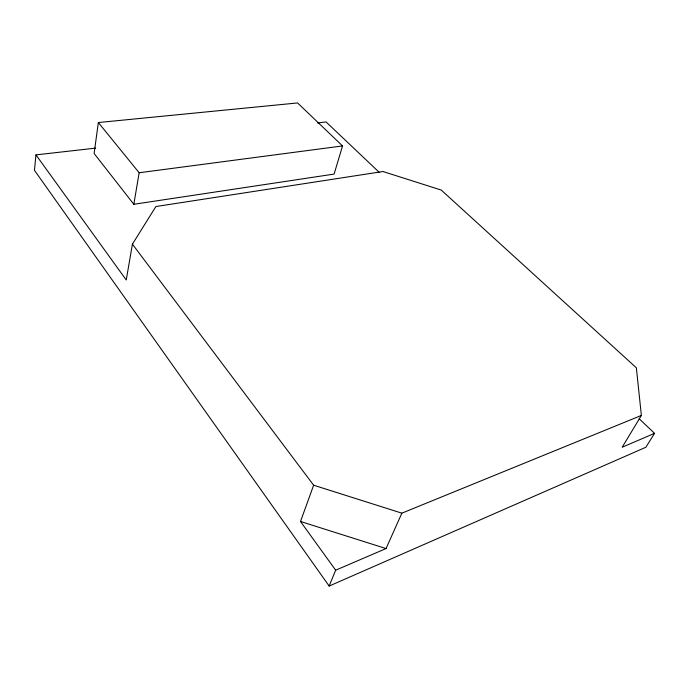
<?xml version="1.0" encoding="UTF-8"?>
<svg xmlns="http://www.w3.org/2000/svg" width="689" height="689" viewBox="0 0 689 689"><rect width="100%" height="100%" fill="white"/><g stroke="black" fill="none" stroke-linecap="round" stroke-linejoin="round"><path stroke-width="1.03" d="M95.693 148.109L35.966 154.887L34.45 170.304L329.161 586.055L645.886 447.247L654.55 433.347L639.134 418.731M98.346 122.539L94.117 153.509L133.83 204.28L334.105 174.084L342.536 145.939L297.579 102.945L98.346 122.539L139.152 172.75L133.83 204.28M654.55 433.347L622.167 447.247L641.373 415.441L636.352 367.805L441.244 190.069L382.955 171.518L155.903 206.536L132.417 244.156L126.242 279.984L35.966 154.887M329.161 586.055L335.664 570.191L300.516 521.487L313.624 485.211L132.417 244.156M335.664 570.191L386.047 548.565L401.868 513.167L641.373 415.441M139.152 172.75L342.536 145.939M317.543 122.918L326.078 121.944L379.148 172.259M313.624 485.211L401.868 513.167M300.516 521.487L386.047 548.565"/></g></svg>
